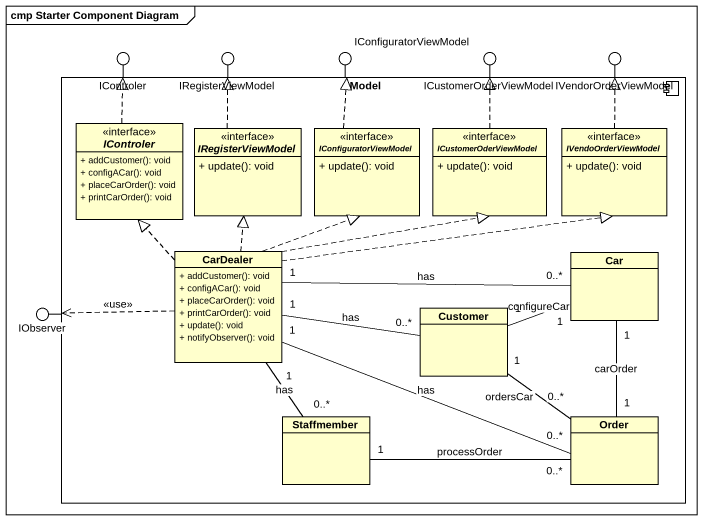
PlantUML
@startuml
mainframe cmp Starter Component Diagram
allowmixing
hide circle
hide empty members
skinparam classAttributeIconSize 0
() IControler
() IRegisterViewModel
() IConfiguratorViewModel
() ICustomerOrderViewModel
() IVendorOrderViewModel
component Model {
  interface "IControler" as IControler_2 {
    + addCustomer(): void
    + configACar(): void
    + placeCarOrder(): void
    + printCarOrder(): void
  }
  interface "IRegisterViewModel" as IRegisterViewModel_2 {
    + update(): void
  }
  interface "IConfiguratorViewModel" as IConfiguratorViewModel_2 {
    + update(): void
  }
  interface ICustomerOderViewModel {
    + update(): void
  }
  interface IVendoOrderViewModel {
    + update(): void
  }
  class CarDealer {
    + addCustomer(): void
    + configACar(): void
    + placeCarOrder(): void
    + printCarOrder(): void
    + update(): void
    + notifyObserver(): void
  }
  class Car
  class Customer
  class Staffmember
  class Order
}
() IObserver
Model -up- IControler
Model -up- IRegisterViewModel
Model -up- IConfiguratorViewModel
Model -up- ICustomerOrderViewModel
Model -up- IVendorOrderViewModel
Model -left- IObserver
IControler_2 .up.|> IControler
IRegisterViewModel_2 .up.|> IRegisterViewModel
IConfiguratorViewModel_2 .up.|> IConfiguratorViewModel
ICustomerOderViewModel .up.|> ICustomerOrderViewModel
IVendoOrderViewModel .up.|> IVendorOrderViewModel
CarDealer .up.|> IControler_2
CarDealer .up.|> IRegisterViewModel_2
CarDealer .up.|> IConfiguratorViewModel_2
CarDealer .right.|> ICustomerOderViewModel
CarDealer .right.|> IVendoOrderViewModel
CarDealer "1" -right- "0..*" Car : has
CarDealer .left.> IObserver : <<use>>
CarDealer "1" -right- "0..*" Customer : has
CarDealer "1" -- "0..*" Staffmember : has
CarDealer "1" -right- "0..*" Order : has
Car "1" -- "1" Order : carOrder
Customer "1" -right- "1" Car : configureCar
Customer "1" -- "0..*" Order : ordersCar
Staffmember "1" -right- "0..*" Order : processOrder
@enduml
